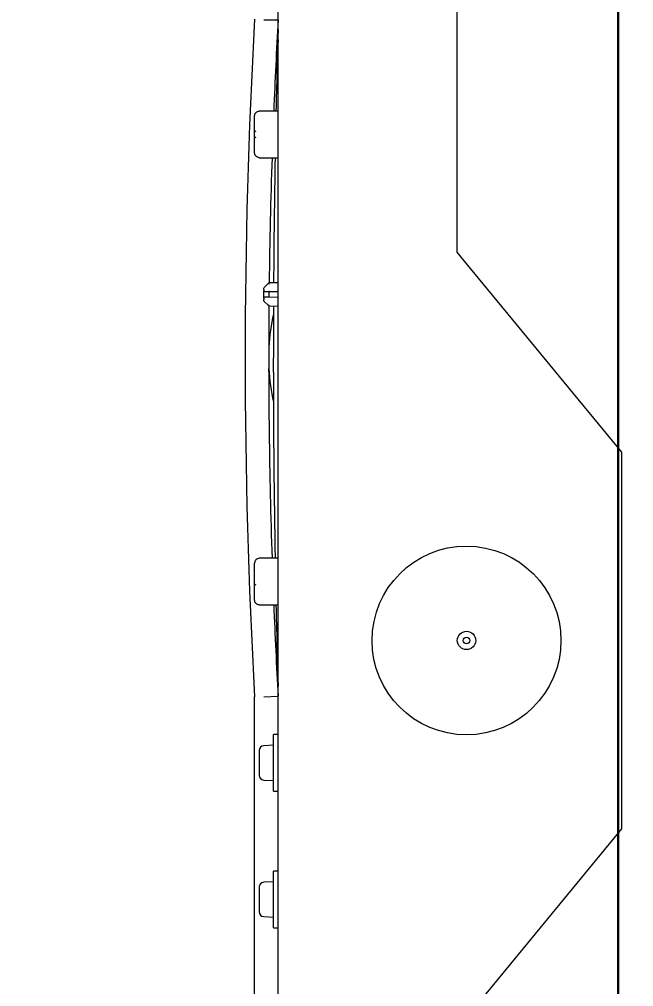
# Model space of a CAD drawing. Header units: millimetres. Extents: x -10496 to -5455, y -188 to 7293.
# Drawn here: x -7497.59 to -7484.55, y 3366.54 to 3387.08 of the extents above; entities that cross this region are included whole.
import ezdxf

# ---------------------------------------------------------------- set-up
doc = ezdxf.new("R2010")
doc.units = ezdxf.units.MM
for name, color, linetype, lineweight in [('00 TEFRİŞ', 252, 'Continuous', 13), ('GJC_duvar', 10, 'Continuous', 30), ('GJC_tefris', 30, 'Continuous', 0), ('GJC_ölçüler', 253, 'Continuous', 5)]:
    doc.layers.add(name, color=color, linetype=linetype, lineweight=lineweight)
doc.layers.add('GJC_yazı', color=11, linetype='Continuous')
doc.styles.add('Ölçü50', font='calibri.ttf', dxfattribs={"width": 0.7})

# ---------------------------------------------------------------- blocks, each defined once
blk = doc.blocks.new('fgjh')
at = {"layer": 'GJC_tefris', "color": 151, "extrusion": (-0.01667214942452569, 1.525087517426141e-05, 0.9998610099413704)}
for p, q in [((5037975.459282481, 2445223.81705988, 2049.158793721523), (5037991.807009996, 2445223.81705988, 2049.431383364646)), ((5037987.771952091, 2445223.71805988, 2049.36410243477), (5037987.243263164, 2445223.71805988, 2049.355286828707)), ((5037990.671549019, 2445223.71805988, 2049.412451668106), (5037990.142860093, 2445223.71805988, 2049.403636062044)), ((5037993.761738244, 2445223.717044647, 2049.463978941882), (5037993.761738143, 2445223.31705988, 2049.463985041152)), ((5037993.861728226, 2445223.81705988, 2049.465644695997), (5037994.651610714, 2445223.81705988, 2049.478815565484)), ((5037994.751600543, 2445223.31705988, 2049.480490469084), (5037994.751600645, 2445223.717044647, 2049.480484369814)), ((5038003.26041784, 2445223.717044647, 2049.622364361433), (5038003.260417739, 2445223.31705988, 2049.622370460704)), ((5038003.360407822, 2445223.81705988, 2049.624030115549), (5038004.150290309, 2445223.81705988, 2049.637200985035)), ((5038004.250280139, 2445223.31705988, 2049.638875888636), (5038004.250280241, 2445223.717044647, 2049.638869789366)), ((5037987.143414066, 2445223.623293476, 2049.353623343695), (5037987.132659672, 2445223.41805988, 2049.35344715033)), ((5037987.88255543, 2445223.41805988, 2049.3659512624), (5037987.87180114, 2445223.623293476, 2049.365768809922)), ((5037990.043010996, 2445223.623293476, 2049.401972577032), (5037990.032256601, 2445223.41805988, 2049.401796383667)), ((5037990.782152358, 2445223.41805988, 2049.414300495737), (5037990.771398069, 2445223.623293476, 2049.414118043259)), ((5037991.812566873, 2445223.61705988, 2049.431479073211), (5037991.820910247, 2445223.31705988, 2049.431622770425)), ((5037998.710689339, 2445223.516722271, 2049.546503119151), (5037998.779585684, 2445223.516861421, 2049.547651926855)), ((5038000.111092361, 2445223.517075111, 2049.569854087747), (5038000.107601516, 2445223.31705988, 2049.569798930608)), ((5038000.212823485, 2445223.61705988, 2049.571548874959), (5038000.111092361, 2445223.517075111, 2049.569854087747)), ((5038000.115040772, 2445223.51707511, 2049.569919925406), (5038000.111092361, 2445223.517075111, 2049.569854087747)), ((5038000.115205797, 2445223.517047162, 2049.56992267754), (5038000.115040772, 2445223.51707511, 2049.569919925406)), ((5038000.21970516, 2445223.61705988, 2049.571663623219), (5038000.212823485, 2445223.61705988, 2049.571548874959)), ((5038000.21970516, 2445223.61705988, 2049.571663623219), (5038000.247929337, 2445223.61705988, 2049.57213424634)), ((5038000.276545205, 2445223.61705988, 2049.572611400688), (5038000.247929337, 2445223.61705988, 2049.57213424634)), ((5038000.276545205, 2445223.61705988, 2049.572611400688), (5038000.29653938, 2445223.61705988, 2049.572944792892)), ((5038000.291303512, 2445223.31705988, 2049.572862063483), (5038000.294651574, 2445223.508894141, 2049.572914964599)), ((5038000.294651574, 2445223.508894141, 2049.572914964599), (5038000.29653938, 2445223.61705988, 2049.572944792892)), ((5038000.29653938, 2445223.61705988, 2049.572944792892), (5038000.31199493, 2445223.61705988, 2049.573202505946)), ((5038000.312038074, 2445223.517075111, 2049.573204750424), (5038000.311137391, 2445223.517047162, 2049.573189732437)), ((5038000.31199493, 2445223.61705988, 2049.573202505946), (5038000.399648231, 2445223.61705988, 2049.57466407804)), ((5038000.399605037, 2445223.51707511, 2049.574664882848), (5038000.312038074, 2445223.517075111, 2049.573204750424)), ((5038000.40050572, 2445223.517047162, 2049.574679901688), (5038000.399605037, 2445223.51707511, 2049.574664882848)), ((5038000.399648231, 2445223.61705988, 2049.57466407804), (5038000.415103782, 2445223.61705988, 2049.574921791094)), ((5038000.415103782, 2445223.61705988, 2049.574921791094), (5038000.435097956, 2445223.61705988, 2049.575255183298)), ((5038000.415103782, 2445223.61705988, 2049.574921791094), (5038000.416991532, 2445223.508894141, 2049.574954918172)), ((5038000.416991532, 2445223.508894141, 2049.574954918172), (5038000.420339497, 2445223.31705988, 2049.575013669756)), ((5038000.463713824, 2445223.61705988, 2049.575732337647), (5038000.435097956, 2445223.61705988, 2049.575255183298)), ((5038000.463713824, 2445223.61705988, 2049.575732337647), (5038000.491938001, 2445223.61705988, 2049.576202960767)), ((5038000.60055075, 2445223.517075111, 2049.578015545525), (5038000.498819677, 2445223.61705988, 2049.576317709027)), ((5038000.596602338, 2445223.517075111, 2049.577949707867), (5038000.596437314, 2445223.517047162, 2049.577946956585)), ((5038000.596602338, 2445223.517075111, 2049.577949707867), (5038000.60055075, 2445223.517075111, 2049.578015545525)), ((5038000.604041493, 2445223.31705988, 2049.578076802631), (5038000.60055075, 2445223.517075111, 2049.578015545525)), ((5038006.191108111, 2445223.61705988, 2049.671233584736), (5038006.191108035, 2445223.31705988, 2049.671238159363)), ((5037979.122148855, 2445223.31705988, 2049.219877692526), (5038018.889869427, 2445223.31705988, 2049.882983237262)), ((5037986.907690944, 2445223.41705988, 2049.349695931958), (5037988.107524157, 2445223.41705988, 2049.36970251127)), ((5037986.907690944, 2445223.41705988, 2049.349695931958), (5037986.907690919, 2445223.31705988, 2049.349697456834)), ((5037987.132659672, 2445223.41805988, 2049.35344715033), (5037987.88255543, 2445223.41805988, 2049.3659512624)), ((5037987.38060999, 2445223.41805988, 2049.357581589729), (5037987.382624924, 2445223.41705988, 2049.357615202936)), ((5037987.632590177, 2445223.41705988, 2049.361783240292), (5037987.634605112, 2445223.41805988, 2049.361816823001)), ((5037988.107524131, 2445223.31705988, 2049.369704036145), (5037988.107524157, 2445223.41705988, 2049.36970251127)), ((5037989.807287874, 2445223.41705988, 2049.398045165295), (5037989.807287849, 2445223.31705988, 2049.39804669017)), ((5037989.807287874, 2445223.41705988, 2049.398045165295), (5037991.007121086, 2445223.41705988, 2049.418051744607)), ((5037990.032256601, 2445223.41805988, 2049.401796383667), (5037990.782152358, 2445223.41805988, 2049.414300495737)), ((5037990.28020692, 2445223.41805988, 2049.405930823066), (5037990.282221854, 2445223.41705988, 2049.405964436272)), ((5037990.532187106, 2445223.41705988, 2049.410132473629), (5037990.534202041, 2445223.41805988, 2049.410166056338)), ((5037991.00712106, 2445223.31705988, 2049.418053269482), (5037991.007121086, 2445223.41705988, 2049.418051744607)), ((5037998.706050863, 2445223.41705988, 2049.54642729519), (5037999.006009166, 2445223.41705988, 2049.551428940018)), ((5037999.30596747, 2445223.41705988, 2049.556430584846), (5037999.006009166, 2445223.41705988, 2049.551428940018)), ((5038005.747445248, 2445223.317221762, 2049.663840316394), (5038005.71194583, 2445223.318577281, 2049.663248361842)), ((5038005.761948985, 2445223.317152224, 2049.664082159531), (5038005.758233804, 2445223.317157808, 2049.664020210788)), ((5037984.952247451, 2445219.357059881, 2049.317151881098), (5037989.007397184, 2445216.017059881, 2049.384820286544)), ((5037997.006285264, 2445216.017059881, 2049.518197481956), (5038001.061436696, 2445219.357059881, 2049.585764025715)), ((5038001.061436696, 2445219.357059881, 2049.585764025715), (5038001.255695447, 2445219.51705988, 2049.589000746374)), ((5038001.255695447, 2445219.51705988, 2049.589000746374), (5038030.276661264, 2445219.51705988, 2050.072909883477)), ((5037989.007397184, 2445216.017059881, 2049.384820286544), (5037997.006285264, 2445216.017059881, 2049.518197481956))]:
    blk.add_line(p, q, dxfattribs=at)
for radius in [2.005000000000004, 0.1950000000000004, 0.06978970214267204]:
    blk.add_circle((-2449826.804195943, 5035088.380715406, -81907.7138700232), radius, dxfattribs=at)
for centre, radius, start, end in [((-2449701.809735973, 5035094.495040905, -81907.7138700232), 129.6999999974311, 176.8701235600357, 183.23468466208), ((-2449831.099921903, 5035082.612402809, -81907.71387002322), 0.1000000000000002, 180.0524041068535, 267.0524041117478), ((-2449831.100405522, 5035083.141165009, -81907.7138700232), 0.1000000000000003, 93.05240409918983, 180.0524041068535), ((-2449831.102574313, 5035085.512401597, -81907.7138700232), 0.1000000000000002, 180.0524041068535, 267.0524041117478), ((-2449831.103057932, 5035086.041163795, -81907.71387002319), 0.1000000000000003, 93.05240409918983, 180.0524041068535), ((-2449831.277666708, 5035089.577941352, -81907.71387002319), 0.02000304748874909, 180.0698556383269, 270.0349525989351), ((-2449831.286355637, 5035099.077937379, -81907.71387002319), 0.02000304748874978, 180.0698556383269, 270.0349525989351), ((-2449831.28644469, 5035099.175303361, -81907.71387002317), 0.02000304748874909, 90.06985561318952, 180.0349525753787), ((-2449701.809735973, 5035094.495040905, -81907.7138700232), 129.1999999974311, 179.5623001166039, 181.9396922713532), ((-2449826.809683688, 5035094.380712898, -81907.71387002322), 4.205710541724783, 183.1628558839886, 192.981575344062), ((-2449826.809683688, 5035094.380712898, -81907.71387002322), 4.205710541724783, 167.1232328777614, 176.9419523401349), ((-2449830.515373427, 5035095.29158054, -81907.71387002319), 0.5321819647088055, 156.2668520143527, 158.5467484288929), ((-2449830.51617051, 5035096.163067025, -81907.71387002323), 0.5321819647077204, 201.5580597840255, 203.8379562295254), ((-2449701.809735973, 5035094.495040905, -81907.7138700232), 129.1999999974311, 178.1651159265517, 179.3450868975844), ((-2449701.809735973, 5035094.495040905, -81907.7138700232), 129.1999999974311, 182.3790214977511, 183.2408379771392), ((-2449831.011275723, 5035087.619154627, -81907.71387002319), 0.2040545395746018, 358.9380420385813, 4.61651974450934), ((-2449606.409501487, 5035094.282296166, -81907.7138700232), 224.5000000000005, 181.3145446299615, 181.5268256478192), ((-2449606.409501487, 5035094.282296166, -81907.7138700232), 224.5000000000005, 180.0524041068535, 181.0618318774906), ((-2449606.410050262, 5035094.882295916, -81907.7138700232), 224.5000000000005, 179.8473470833484, 180.0524041068535), ((-2449606.410050262, 5035094.882295916, -81907.7138700232), 224.5000000000005, 179.0429763317066, 179.721497001962), ((-2449701.809735973, 5035094.495040905, -81907.7138700232), 129.1999999974311, 176.8639702448159, 177.7257866919672), ((-2449606.410050262, 5035094.882295916, -81907.7138700232), 224.5000000000005, 178.577982556237, 178.7902635766872), ((-2449831.019576713, 5035101.128526288, -81907.71387002322), 0.2036271637774015, 356.9461136088414, 359.3354072803851)]:
    blk.add_arc(centre, radius, start, end, dxfattribs=at)
at = {"layer": 'GJC_tefris', "color": 151}
for points, knots in [([(5037993.761738244, 2445223.717044647, 2049.463978941882), (5037993.761738248, 2445223.730067437, 2049.463978743301), (5037993.764387828, 2445223.743362561, 2049.464022720848), (5037993.774369241, 2445223.767414184, 2049.464188788719), (5037993.781819828, 2445223.778563171, 2049.464312853238), (5037993.800265897, 2445223.79700445, 2049.464620150325), (5037993.811354277, 2445223.804428409, 2049.464804929912), (5037993.83556375, 2445223.81446052, 2049.465208456952), (5037993.848522126, 2445223.81705988, 2049.465424491309), (5037993.861728226, 2445223.81705988, 2049.465644695997)], [0, 0, 0, 0, 0.25, 0.25, 0.5, 0.5, 0.75, 0.75, 1, 1, 1, 1]), ([(5037994.751600645, 2445223.717044647, 2049.480484369814), (5037994.751600648, 2445223.730067437, 2049.480484171233), (5037994.748951075, 2445223.743362561, 2049.480439788217), (5037994.738969674, 2445223.767414184, 2049.480272986832), (5037994.731519093, 2445223.778563171, 2049.480148582297), (5037994.713073033, 2445223.79700445, 2049.479840722797), (5037994.701984657, 2445223.804428409, 2049.479655716798), (5037994.677775189, 2445223.81446052, 2049.479251883803), (5037994.664816814, 2445223.81705988, 2049.479035770172), (5037994.651610714, 2445223.81705988, 2049.478815565484)], [0, 0, 0, 0, 0.25, 0.25, 0.5, 0.5, 0.75, 0.75, 1, 1, 1, 1]), ([(5038003.26041784, 2445223.717044647, 2049.622364361433), (5038003.260417843, 2445223.730067437, 2049.622364162852), (5038003.263067424, 2445223.743362561, 2049.6224081404), (5038003.273048836, 2445223.767414184, 2049.62257420827), (5038003.280499424, 2445223.778563171, 2049.622698272789), (5038003.298945493, 2445223.79700445, 2049.623005569876), (5038003.310033873, 2445223.804428409, 2049.623190349463), (5038003.334243346, 2445223.81446052, 2049.623593876504), (5038003.347201721, 2445223.81705988, 2049.62380991086), (5038003.360407822, 2445223.81705988, 2049.624030115549)], [0, 0, 0, 0, 0.25, 0.25, 0.5, 0.5, 0.75, 0.75, 1, 1, 1, 1]), ([(5038004.150290309, 2445223.81705988, 2049.637200985035), (5038004.16349641, 2445223.81705988, 2049.637421189724), (5038004.176454784, 2445223.81446052, 2049.637637303354), (5038004.200664252, 2445223.804428409, 2049.638041136349), (5038004.211752629, 2445223.79700445, 2049.638226142349), (5038004.230198689, 2445223.778563171, 2049.638534001849), (5038004.23764927, 2445223.767414184, 2049.638658406384), (5038004.24763067, 2445223.743362561, 2049.638825207769), (5038004.250280243, 2445223.730067437, 2049.638869590784), (5038004.250280241, 2445223.717044647, 2049.638869789366)], [0, 0, 0, 0, 0.25, 0.25, 0.5, 0.5, 0.75, 0.75, 1, 1, 1, 1]), ([(5038000.294651574, 2445223.508894141, 2049.572914964599), (5038000.294684891, 2445223.510803057, 2049.572915491011), (5038000.296248728, 2445223.512708747, 2049.572941538101), (5038000.302076457, 2445223.515687913, 2049.573038666931), (5038000.30634054, 2445223.516748469, 2049.573109752053), (5038000.311137391, 2445223.517047162, 2049.573189732437)], [0, 0, 0, 0, 0.5, 0.5, 1, 1, 1, 1]), ([(5038000.416991532, 2445223.508894141, 2049.574954918172), (5038000.416958217, 2445223.510803057, 2049.574954333543), (5038000.41539438, 2445223.512708747, 2049.574928228335), (5038000.409566653, 2445223.515687913, 2049.574831008648), (5038000.405302571, 2445223.516748469, 2049.574759891181), (5038000.40050572, 2445223.517047162, 2049.574679901688)], [0, 0, 0, 0, 0.5, 0.5, 1, 1, 1, 1]), ([(5037992.93031823, 2445223.34273051, 2049.450121165685), (5037992.93031823, 2445223.342730507, 2049.450121165678), (5037992.930240029, 2445223.342728497, 2049.450119861769), (5037992.929928198, 2445223.342720469, 2049.450114662249), (5037992.929227281, 2445223.342702424, 2049.45010297513), (5037992.927830999, 2445223.342666471, 2049.450079693404), (5037992.924120515, 2445223.342570892, 2049.450017824523), (5037992.920423551, 2445223.342475629, 2049.449956181076), (5037992.905714775, 2445223.342096013, 2049.449710925874), (5037992.891093804, 2445223.341718173, 2049.449467134715), (5037992.852281966, 2445223.3407089, 2049.448819983419), (5037992.828091505, 2445223.340077493, 2049.448416629991), (5037992.784459915, 2445223.338928741, 2049.447689114019), (5037992.768642362, 2445223.338510875, 2049.447425371126), (5037992.734741455, 2445223.337611163, 2049.446860105283), (5037992.716691762, 2445223.337130217, 2049.44655914362), (5037992.621059027, 2445223.334569087, 2049.44496455778), (5037992.527479718, 2445223.332025676, 2049.443404211487), (5037992.389326919, 2445223.328152897, 2049.441100646267), (5037992.360627689, 2445223.327343286, 2049.440622114257), (5037992.301056109, 2445223.325650456, 2049.439628815742), (5037992.270135731, 2445223.324765835, 2049.439113248394), (5037992.174755428, 2445223.322016081, 2049.437522874627), (5037992.107515413, 2445223.320050628, 2049.436401713196), (5037992.036617554, 2445223.317942882, 2049.435219561329)], [0, 0, 0, 0, 0.0156250000000004, 0.0156250000000004, 0.0312500000000007, 0.0625000000000014, 0.0625000000000014, 0.1250000000000027, 0.1250000000000027, 0.2500000000000018, 0.2500000000000018, 0.3750000000000011, 0.3750000000000011, 0.4375000000000007, 0.4375000000000007, 0.5, 0.5, 0.7500000000000046, 0.7500000000000046, 0.8125000000000037, 0.8125000000000037, 0.8750000000000033, 0.8750000000000033, 1, 1, 1, 1]), ([(5037992.286523271, 2445223.317942888, 2049.439386605966), (5037992.390717472, 2445223.321967543, 2049.441123927349), (5037992.482400305, 2445223.325503578, 2049.442652635781), (5037992.641775511, 2445223.33164379, 2049.445310038749), (5037992.709467617, 2445223.334247749, 2049.446438728808), (5037992.819831954, 2445223.338489535, 2049.44827893061), (5037992.861002602, 2445223.34006992, 2049.448965405115), (5037992.902418545, 2445223.341659634, 2049.449655969655), (5037992.912826217, 2445223.342059071, 2049.449829505924), (5037992.92149415, 2445223.342391772, 2049.449974034015), (5037992.922984735, 2445223.342448987, 2049.449998887857), (5037992.924271474, 2445223.342498379, 2049.45002034279)], [0, 0, 0, 0, 0.2500000000000003, 0.2500000000000003, 0.5000000000000006, 0.5000000000000006, 0.7500000000000001, 0.7500000000000001, 0.8750000000000001, 0.8750000000000001, 0.9053438792847568, 0.9053438792847568, 0.9053438792847568, 0.9053438792847568]), ([(5038005.975400728, 2445223.317942882, 2049.667641341529), (5038005.833599039, 2445223.322158551, 2049.665276809647), (5038005.707821881, 2445223.325765258, 2049.663179487557), (5038005.542334836, 2445223.330406084, 2049.660420008493), (5038005.491064494, 2445223.3318236, 2049.659565081251), (5038005.420151522, 2445223.333763622, 2049.658382615644), (5038005.397460163, 2445223.334380654, 2049.658004239899), (5038005.354401911, 2445223.3355456, 2049.657286248739), (5038005.334074873, 2445223.336092461, 2049.656947297886), (5038005.238335907, 2445223.338656638, 2049.655350862523), (5038005.180440762, 2445223.340170342, 2049.654385468762), (5038005.131391233, 2445223.34144603, 2049.653567574551), (5038005.122758024, 2445223.341669928, 2049.653423616981), (5038005.107887896, 2445223.342054957, 2049.653175659636), (5038005.101645158, 2445223.342216236, 2049.653071562845), (5038005.091677199, 2445223.342473504, 2049.652905348531), (5038005.087939269, 2445223.342569822, 2049.652843019062), (5038005.084197845, 2445223.342666199, 2049.652780631345), (5038005.082793721, 2445223.342702354, 2049.652757217769), (5038005.08209079, 2445223.342720451, 2049.652745496508), (5038005.081778276, 2445223.342728497, 2049.652740285365), (5038005.081700065, 2445223.342730507, 2049.652738981219), (5038005.081700065, 2445223.34273051, 2049.652738981212)], [0, 0, 0, 0, 0.2499999999999949, 0.2499999999999949, 0.3749999999999944, 0.3749999999999944, 0.4374999999999937, 0.4374999999999937, 0.499999999999993, 0.499999999999993, 0.7499999999999984, 0.7499999999999984, 0.8124999999999984, 0.8124999999999984, 0.8749999999999992, 0.8749999999999992, 0.9374999999999996, 0.9374999999999996, 0.9687499999999978, 0.9843749999999992, 0.9843749999999992, 1, 1, 1, 1]), ([(5038005.087103954, 2445223.342523056, 2049.652829091344), (5038005.088528722, 2445223.342468365, 2049.652852849416), (5038005.090233194, 2445223.34240294, 2049.652881271588), (5038005.099188012, 2445223.342059227, 2049.653030593653), (5038005.109591661, 2445223.341659945, 2049.65320407504), (5038005.150983771, 2445223.340071145, 2049.653894290658), (5038005.19207915, 2445223.338493651, 2049.654579558255), (5038005.302404966, 2445223.334253353, 2049.656419247115), (5038005.370170519, 2445223.331646572, 2049.657549241338), (5038005.529597635, 2445223.325504364, 2049.660207697229), (5038005.621300785, 2445223.321967544, 2049.661736852309), (5038005.725495012, 2445223.317942888, 2049.663474296892)], [0.0894680385331348, 0.0894680385331348, 0.0894680385331348, 0.0894680385331348, 0.1249999999999984, 0.1249999999999984, 0.2499999999999968, 0.2499999999999968, 0.4999999999999977, 0.4999999999999977, 0.7499999999999992, 0.7499999999999992, 1, 1, 1, 1])]:
    blk.add_open_spline(points, degree=3, knots=knots, dxfattribs=at)
for points in [[(5037998.779585684, 2445223.516861421, 2049.547651926855), (5037998.780821068, 2445223.516863586, 2049.547672526196), (5037998.780510967, 2445223.516780343, 2049.547667356699), (5037998.777835007, 2445223.516574522, 2049.547622739625)], [(5037992.93026386, 2445223.342729172, 2049.450120259115), (5037992.930297505, 2445223.342730047, 2049.450120820121), (5037992.930317394, 2445223.342730569, 2049.450121151732), (5037992.930323519, 2445223.342730737, 2049.450121253863)]]:
    blk.add_open_spline(points, degree=3, dxfattribs=at)
blk = doc.blocks.new('rölöveteyit')
at = {"layer": 'GJC_duvar'}
blk.add_lwpolyline([(31617.04087464232, -28165.67584247625), (31617.04087464232, -28365.67584247625)], dxfattribs=at)
at = {"layer": 'GJC_yazı', "lineweight": 0, "insert": (30672.61473744849, -28380.10760433398, -0.1189398151083207), "char_height": 125, "attachment_point": 1, "rotation": 0.04063747282578942, "style": 'Ölçü50'}
blk.add_mtext_dynamic_manual_height_columns('{\\fCalibri Light|b0|i0|c162|p34;BİNAYA AİT ALAN}', width=958.2822270266421, gutter_width=0.7720375324976313, heights=[97.76626446848928], dxfattribs=at)
blk = doc.blocks.new('new ytong')
at = {"layer": '00 TEFRİŞ', "color": 8}
blk.add_line((-19093.33771532821, 3825.56202836756), (-19093.33771532821, 2635.562037549003), dxfattribs=at)
at = {"layer": 'GJC_duvar'}
blk.add_lwpolyline([(-19093.33771532821, 3825.56202836756), (-19093.33771532821, 2635.562037549003)], dxfattribs=at)
at = {"layer": 'GJC_ölçüler', "color": 51, "lineweight": 30, "true_color": 0xf8f6b0}
blk.add_lwpolyline([(-19093.33771532821, 3815.56202836756), (-18813.33771532821, 3815.56202836756), (-18813.33771532821, 3339.394621128583), (-19093.33771532821, 3339.394621128583)], close=True, dxfattribs=at)

msp = doc.modelspace()

# ---------------------------------------------------------------- linework, layer by layer
at = {"layer": 'GJC_duvar'}
msp.add_line((-7484.88246870233, 3564.298207692242), (-7484.88246870233, 2374.298216873685), dxfattribs=at)

# ---------------------------------------------------------------- block references
at = {"rotation": 90}
msp.add_blockref('fgjh', (2437731.216854233, -5034619.119305481, -1763.716172823757), dxfattribs=at)

# ---------------------------------------------------------------- next in the draw order: block references
at = {"layer": 'GJC_ölçüler'}
msp.add_blockref('rölöveteyit', (-39101.92334334465, 31729.9740501685), dxfattribs=at)

# ---------------------------------------------------------------- next in the draw order: block references
at = {"layer": 'GJC_duvar', "color": 41, "true_color": 0xf4ee51}
msp.add_blockref('new ytong', (11608.45524662588, -261.2638206753181), dxfattribs=at)

doc.saveas('drawing.dxf')
